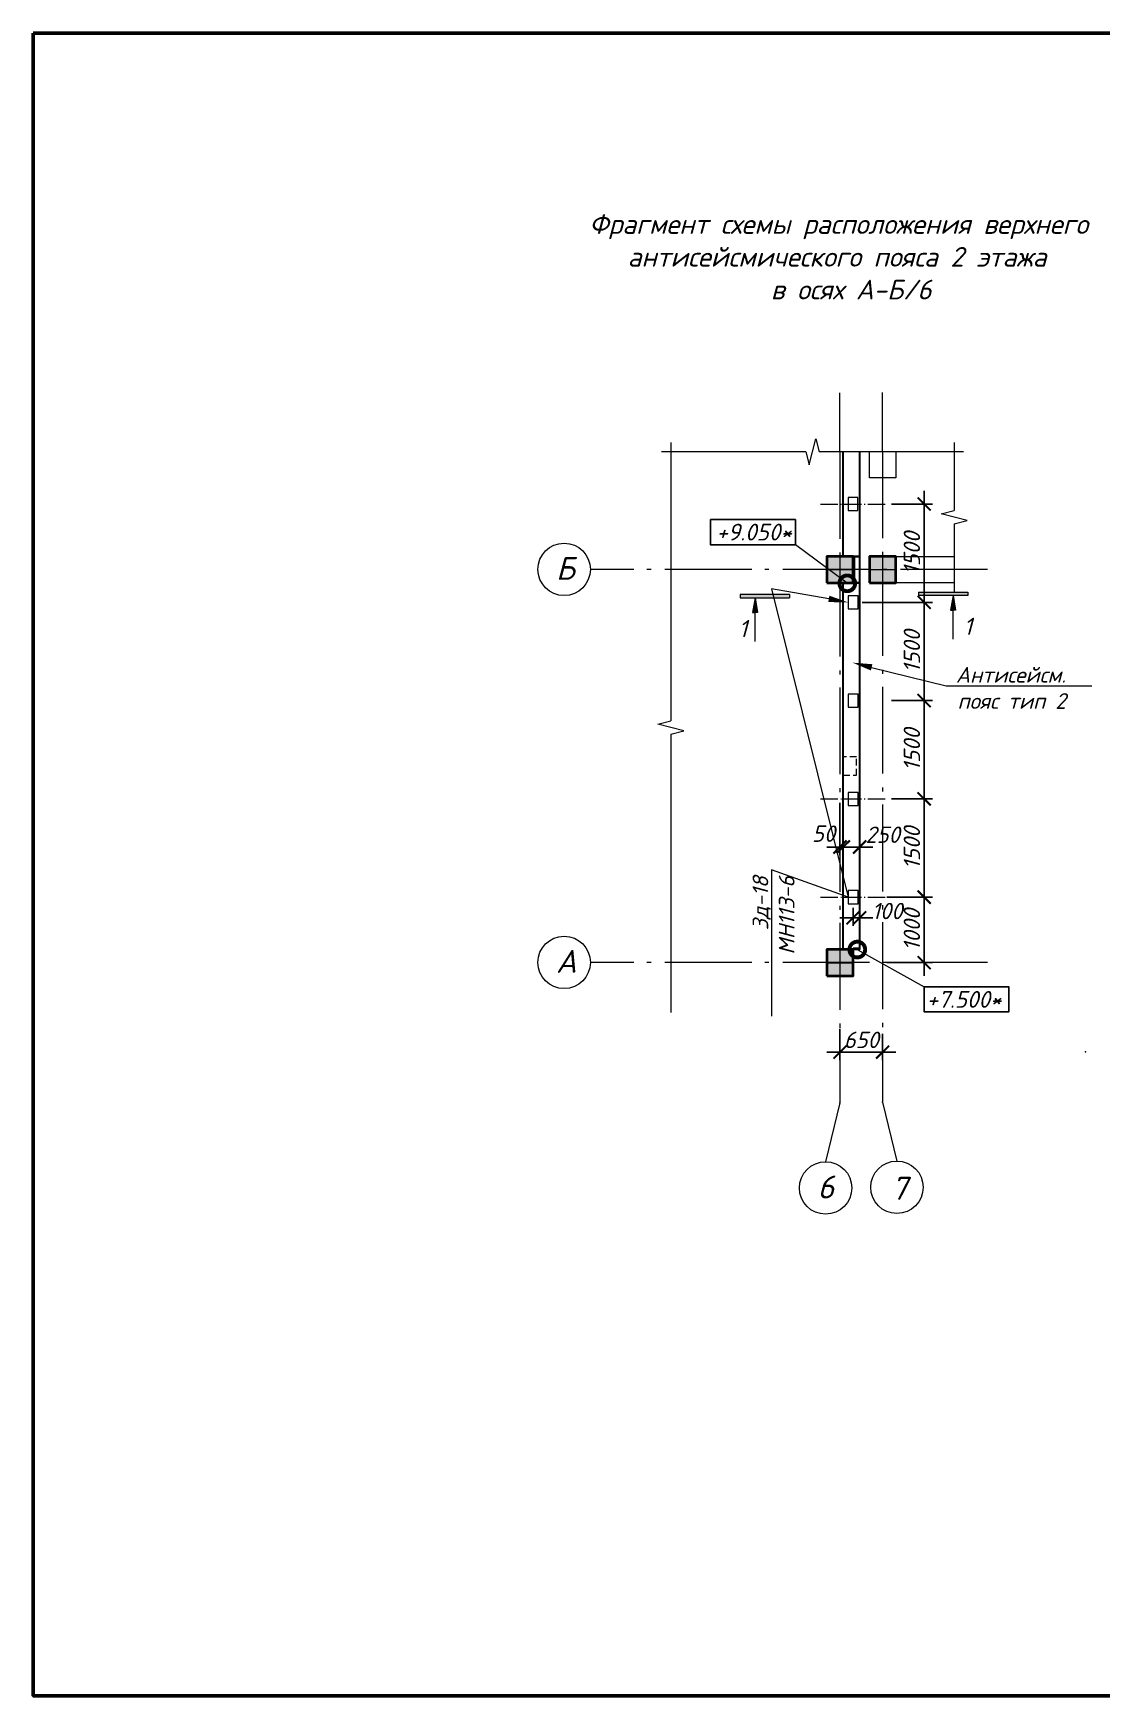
# Model space of a CAD drawing. Header units: millimetres. Extents: x -36573 to 311597, y -155058 to 0.
# Drawn here: x 206065 to 222364, y -124200 to -98823 of the extents above; entities that cross this region are included whole.
import ezdxf
from ezdxf import colors
from ezdxf.entities.mleader import LeaderData, LeaderLine
from ezdxf.enums import TextEntityAlignment as Align
from ezdxf.math import Vec2, Vec3

# ---------------------------------------------------------------- set-up
doc = ezdxf.new("R2010")
doc.units = ezdxf.units.MM
doc.header["$MEASUREMENT"] = 0
for name, pattern in [('DASHED2', [0.375, 0.25, -0.125]), ('Double Dashed', [1797.222233, 1325, -211.666656, 63.333344, -197.222233]), ('штриховаяX2', [38.1, 25.4, -12.7])]:
    doc.linetypes.add(name, pattern=pattern)
doc.layers.get('0').update_dxf_attribs({"lineweight": 5})
for name, color, linetype, lineweight in [('#Бетон', 10, 'Continuous', 15), ('#Выноски', 7, 'Continuous', 15), ('#размеры', 7, 'Continuous', 5), ('0_Ном._пера__99', 7, 'Continuous', 40), ('колонны_Ном._пера__94', 252, 'Continuous', 13), ('колонны_Ном._пера__99', 7, 'Continuous', 40), ('оси_Ном._пера__96', 7, 'Continuous', 5), ('оси_Ном._пера__97', 7, 'Continuous', 20), ('текст_Ном._пера__1', 7, 'Continuous', 0), ('чертеж_Ном._пера__96', 7, 'Continuous', 13), ('Штриховка', 7, 'Continuous', 9)]:
    doc.layers.add(name, color=color, linetype=linetype, lineweight=lineweight)
for name, color, linetype in [('#стены наруж', 7, 'Continuous'), ('колонны', 7, 'Continuous'), ('текст', 7, 'Continuous')]:
    doc.layers.add(name, color=color, linetype=linetype)
doc.styles.add('STEP PR', font='isocpeui.ttf')
doc.dimstyles.new('SPDS', dxfattribs={"dimscale": 10, "dimtxt": 2.5, "dimasz": 2, "dimexe": 1.25, "dimexo": 0.625, "dimtad": 1, "dimdec": 0, "dimrnd": 0.001, "dimtxsty": 'STEP PR', "dimblk": 'ARCHTICK', "dimcen": 2.5, "dimdle": 2, "dimclrd": 256, "dimclre": 256, "dimclrt": 7, "dimadec": 0, "dimazin": 2, "dimtfac": 0.75, "dimtdec": 0, "dimtmove": 1, "dimatfit": 3, "dimfxl": 1, "dimtolj": 1, "dimarcsym": 1})

# ---------------------------------------------------------------- blocks, each defined once
blk = doc.blocks.new('_DotSmall')
at = {"color": 0, "linetype": 'ByBlock', "const_width": 0.5}
blk.add_lwpolyline([(-0.0625, 0, 1), (0.0625, 0, 1)], format="xyb", close=True, dxfattribs=at)
blk = doc.blocks.new('_ArchTick')
at = {"color": 0, "linetype": 'ByBlock', "const_width": 0.15}
blk.add_lwpolyline([(-0.5, -0.5), (0.5, 0.5)], dxfattribs=at)
blk = doc.blocks.new('*D3598')
at = {"layer": '#размеры', "lineweight": -2, "transparency": 16777216}
for p, q in [((219655, -113210), (219655, -111810)), ((219084, -112010), (219780, -112010)), ((219084, -113010), (219780, -113010))]:
    blk.add_line(p, q, dxfattribs=at)
at = {"layer": 'Defpoints', "color": 0, "transparency": 16777216}
for p in [(219021, -112010), (219655, -112010), (219021, -113010)]:
    blk.add_point(p, dxfattribs=at)
at = {"layer": '#размеры', "lineweight": -2, "transparency": 16777216, "xscale": 200, "yscale": 200, "zscale": 200}
for p, rotation in [((219655, -112010), 90), ((219655, -113010), 270)]:
    blk.add_blockref('_ArchTick', p, dxfattribs=dict(at, rotation=rotation))
at = {"layer": '#размеры', "color": 7, "transparency": 16777216, "insert": (219468, -112510), "char_height": 250, "attachment_point": 5, "rotation": 90, "style": 'STEP PR'}
blk.add_mtext('\\A1;1000', dxfattribs=at)
blk = doc.blocks.new('*D3599')
at = {"layer": '#размеры', "lineweight": -2, "transparency": 16777216}
for p, q in [((219655, -112210), (219655, -110310)), ((219157, -110510), (219780, -110510)), ((219084, -112010), (219780, -112010))]:
    blk.add_line(p, q, dxfattribs=at)
at = {"layer": 'Defpoints', "color": 0, "transparency": 16777216}
for p in [(219095, -110510), (219655, -110510), (219021, -112010)]:
    blk.add_point(p, dxfattribs=at)
at = {"layer": '#размеры', "lineweight": -2, "transparency": 16777216, "xscale": 200, "yscale": 200, "zscale": 200}
for p, rotation in [((219655, -110510), 90), ((219655, -112010), 270)]:
    blk.add_blockref('_ArchTick', p, dxfattribs=dict(at, rotation=rotation))
at = {"layer": '#размеры', "color": 7, "transparency": 16777216, "insert": (219468, -111260), "char_height": 250, "attachment_point": 5, "rotation": 90, "style": 'STEP PR'}
blk.add_mtext('\\A1;1500', dxfattribs=at)
blk = doc.blocks.new('*D3600')
at = {"layer": '#размеры', "lineweight": -2, "transparency": 16777216}
for p, q in [((219655, -110710), (219655, -108810)), ((219157, -109010), (219780, -109010)), ((219157, -110510), (219780, -110510))]:
    blk.add_line(p, q, dxfattribs=at)
at = {"layer": 'Defpoints', "color": 0, "transparency": 16777216}
for p in [(219095, -109010), (219655, -109010), (219095, -110510)]:
    blk.add_point(p, dxfattribs=at)
at = {"layer": '#размеры', "lineweight": -2, "transparency": 16777216, "xscale": 200, "yscale": 200, "zscale": 200}
for p, rotation in [((219655, -109010), 90), ((219655, -110510), 270)]:
    blk.add_blockref('_ArchTick', p, dxfattribs=dict(at, rotation=rotation))
at = {"layer": '#размеры', "color": 7, "transparency": 16777216, "insert": (219468, -109760), "char_height": 250, "attachment_point": 5, "rotation": 90, "style": 'STEP PR'}
blk.add_mtext('\\A1;1500', dxfattribs=at)
blk = doc.blocks.new('*D3601')
at = {"layer": '#размеры', "lineweight": -2, "transparency": 16777216}
for p, q in [((219655, -109210), (219655, -107310)), ((219157, -107510), (219780, -107510)), ((219157, -109010), (219780, -109010))]:
    blk.add_line(p, q, dxfattribs=at)
at = {"layer": 'Defpoints', "color": 0, "transparency": 16777216}
for p in [(219095, -107510), (219655, -107510), (219095, -109010)]:
    blk.add_point(p, dxfattribs=at)
at = {"layer": '#размеры', "lineweight": -2, "transparency": 16777216, "xscale": 200, "yscale": 200, "zscale": 200}
for p, rotation in [((219655, -107510), 90), ((219655, -109010), 270)]:
    blk.add_blockref('_ArchTick', p, dxfattribs=dict(at, rotation=rotation))
at = {"layer": '#размеры', "color": 7, "transparency": 16777216, "insert": (219468, -108260), "char_height": 250, "attachment_point": 5, "rotation": 90, "style": 'STEP PR'}
blk.add_mtext('\\A1;1500', dxfattribs=at)
blk = doc.blocks.new('*D3602')
at = {"layer": '#размеры', "lineweight": -2, "transparency": 16777216}
for p, q in [((219655, -107710), (219655, -105810)), ((219157, -106010), (219780, -106010)), ((218709, -107510), (219780, -107510))]:
    blk.add_line(p, q, dxfattribs=at)
at = {"layer": 'Defpoints', "color": 0, "transparency": 16777216}
for p in [(219095, -106010), (219655, -106010), (218646, -107510)]:
    blk.add_point(p, dxfattribs=at)
at = {"layer": '#размеры', "lineweight": -2, "transparency": 16777216, "xscale": 200, "yscale": 200, "zscale": 200}
for p, rotation in [((219655, -106010), 90), ((219655, -107510), 270)]:
    blk.add_blockref('_ArchTick', p, dxfattribs=dict(at, rotation=rotation))
at = {"layer": '#размеры', "color": 7, "transparency": 16777216, "insert": (219468, -106760), "char_height": 250, "attachment_point": 5, "rotation": 90, "style": 'STEP PR'}
blk.add_mtext('\\A1;1500', dxfattribs=at)
blk = doc.blocks.new('Колонна_15_1', base_point=(22379, 71856))
at = {"layer": 'колонны_Ном._пера__94', "linetype": 'Continuous', "true_color": 0x919191}
blk.add_hatch(color=252, dxfattribs=at).paths.add_polyline_path([(22179, 71647), (22579, 71647), (22579, 72047), (22179, 72047)])
at = {"layer": 'колонны_Ном._пера__94', "linetype": 'Continuous', "true_color": 0x7d7d7d}
blk.add_hatch(color=8, dxfattribs=at).paths.add_polyline_path([(22179, 71647), (22579, 71647), (22579, 72047), (22179, 72047)])
at = {"layer": 'колонны_Ном._пера__99', "linetype": 'Continuous', "flags": 128}
blk.add_lwpolyline([(22179, 71647), (22579, 71647), (22579, 72047), (22179, 72047)], close=True, dxfattribs=at)
at = {"layer": 'колонны_Ном._пера__99', "color": 8, "linetype": 'Continuous', "true_color": 0x737373, "flags": 128}
blk.add_lwpolyline([(22179, 71647), (22579, 71647), (22579, 72047), (22179, 72047)], close=True, dxfattribs=at)
at = {"layer": 'оси_Ном._пера__96', "color": 253, "lineweight": 5, "true_color": 0x9c9c9c}
for points in [[(22179, 71847), (22579, 71847)], [(22179, 71847), (22579, 71847)], [(22379, 72047), (22379, 71647)], [(22379, 72047), (22379, 71647)]]:
    blk.add_lwpolyline(points, dxfattribs=at)
blk = doc.blocks.new('*D3603')
at = {"layer": '#размеры', "lineweight": -2, "transparency": 16777216}
for p, q in [((218371, -114020), (218371, -114501)), ((219021, -114098), (219021, -114501)), ((218171, -114376), (219221, -114376))]:
    blk.add_line(p, q, dxfattribs=at)
at = {"layer": 'Defpoints', "color": 0, "transparency": 16777216}
for p in [(218371, -113957), (219021, -114036), (219021, -114376)]:
    blk.add_point(p, dxfattribs=at)
at = {"layer": '#размеры', "lineweight": -2, "transparency": 16777216, "xscale": 200, "yscale": 200, "zscale": 200, "rotation": 180}
blk.add_blockref('_ArchTick', (218371, -114376), dxfattribs=at)
at = {"layer": '#размеры', "lineweight": -2, "transparency": 16777216, "xscale": 200, "yscale": 200, "zscale": 200}
blk.add_blockref('_ArchTick', (219021, -114376), dxfattribs=at)
at = {"layer": '#размеры', "color": 7, "transparency": 16777216, "insert": (218696, -114189), "char_height": 250, "attachment_point": 5, "style": 'STEP PR'}
blk.add_mtext('\\A1;650', dxfattribs=at)
blk = doc.blocks.new('*D3606')
at = {"layer": '#размеры', "lineweight": -2, "transparency": 16777216}
for p, q in [((218421, -110879), (218421, -111370)), ((218671, -110879), (218671, -111370)), ((218871, -111245), (218221, -111245))]:
    blk.add_line(p, q, dxfattribs=at)
at = {"layer": 'Defpoints', "color": 0, "transparency": 16777216}
for p in [(218421, -110817), (218671, -110817), (218421, -111245)]:
    blk.add_point(p, dxfattribs=at)
at = {"layer": '#размеры', "lineweight": -2, "transparency": 16777216, "xscale": 200, "yscale": 200, "zscale": 200, "rotation": 180}
blk.add_blockref('_ArchTick', (218421, -111245), dxfattribs=at)
at = {"layer": '#размеры', "lineweight": -2, "transparency": 16777216, "xscale": 200, "yscale": 200, "zscale": 200}
blk.add_blockref('_ArchTick', (218671, -111245), dxfattribs=at)
at = {"layer": '#размеры', "color": 7, "transparency": 16777216, "insert": (219021, -111057), "char_height": 250, "attachment_point": 5, "style": 'STEP PR'}
blk.add_mtext('\\A1;250', dxfattribs=at)
blk = doc.blocks.new('*U1129')
at = {"color": 0, "linetype": 'ByBlock', "lineweight": -2}
for p, q in [((26.56, 0), (26.87, 1.25)), ((26.87, 1.25), (27.5, -1.25)), ((26.56, 0), (0, 0)), ((27.5, -1.25), (27.81, 0)), ((54.37, 0), (27.81, 0))]:
    blk.add_line(p, q, dxfattribs=at)
blk = doc.blocks.new('*U1131')
at = {"color": 0, "linetype": 'ByBlock', "lineweight": -2}
for p, q in [((6.5, 0), (6.81, 1.25)), ((6.81, 1.25), (7.43, -1.25)), ((6.5, 0), (0, 0)), ((7.43, -1.25), (7.75, 0)), ((14.24, 0), (7.75, 0))]:
    blk.add_line(p, q, dxfattribs=at)
blk = doc.blocks.new('*U1128')
at = {"color": 0, "linetype": 'ByBlock', "lineweight": -2}
for p, q in [((13.76, 0), (14.07, 1.25)), ((14.07, 1.25), (14.7, -1.25)), ((13.76, 0), (0, 0)), ((14.7, -1.25), (15.01, 0)), ((28.77, 0), (15.01, 0))]:
    blk.add_line(p, q, dxfattribs=at)
blk = doc.blocks.new('*D3619')
at = {"layer": '#размеры', "lineweight": -2, "transparency": 16777216}
for p, q in [((218371, -110573), (218371, -111370)), ((218421, -110879), (218421, -111370)), ((218371, -111245), (218171, -111245)), ((218421, -111245), (218371, -111245)), ((218421, -111245), (218621, -111245))]:
    blk.add_line(p, q, dxfattribs=at)
at = {"layer": 'Defpoints', "color": 0, "transparency": 16777216}
for p in [(218371, -110510), (218421, -110817), (218371, -111245)]:
    blk.add_point(p, dxfattribs=at)
at = {"layer": '#размеры', "lineweight": -2, "transparency": 16777216, "xscale": 200, "yscale": 200, "zscale": 200}
blk.add_blockref('_ArchTick', (218371, -111245), dxfattribs=at)
at = {"layer": '#размеры', "lineweight": -2, "transparency": 16777216, "xscale": 200, "yscale": 200, "zscale": 200, "rotation": 180}
blk.add_blockref('_ArchTick', (218421, -111245), dxfattribs=at)
at = {"layer": '#размеры', "color": 7, "transparency": 16777216, "insert": (218120, -111041), "char_height": 250, "attachment_point": 5, "style": 'STEP PR'}
blk.add_mtext('\\A1;50', dxfattribs=at)
blk = doc.blocks.new('*D3620')
at = {"layer": '#размеры', "lineweight": -2, "transparency": 16777216}
for p, q in [((218571, -112325), (218371, -112325)), ((218571, -112173), (218571, -112450)), ((218571, -112325), (218671, -112325)), ((218671, -112173), (218671, -112450)), ((218671, -112325), (218871, -112325))]:
    blk.add_line(p, q, dxfattribs=at)
at = {"layer": 'Defpoints', "color": 0, "transparency": 16777216}
for p in [(218571, -112110), (218671, -112110), (218671, -112325)]:
    blk.add_point(p, dxfattribs=at)
at = {"layer": '#размеры', "lineweight": -2, "transparency": 16777216, "xscale": 200, "yscale": 200, "zscale": 200}
blk.add_blockref('_ArchTick', (218571, -112325), dxfattribs=at)
at = {"layer": '#размеры', "lineweight": -2, "transparency": 16777216, "xscale": 200, "yscale": 200, "zscale": 200, "rotation": 180}
blk.add_blockref('_ArchTick', (218671, -112325), dxfattribs=at)
at = {"layer": '#размеры', "color": 7, "transparency": 16777216, "insert": (219090, -112222), "char_height": 250, "attachment_point": 5, "style": 'STEP PR'}
blk.add_mtext('\\A1;100', dxfattribs=at)
blk = doc.blocks.new('*U393')
at = {"ltscale": 100}
h = blk.add_hatch(color=256, dxfattribs=at)
h.dxf.hatch_style = 1
h.paths.add_polyline_path([(665, 770), (665, 700), (1665, 700), (1665, 770)])
h = blk.add_hatch(color=256, dxfattribs=at)
h.dxf.hatch_style = 1
h.paths.add_polyline_path([(1415, 400), (1365, 400), (1315, 400), (1365, 700)])
at = {"linetype": 'Continuous', "ltscale": 100}
for p, q in [((665, 770), (1665, 770)), ((1665, 700), (665, 700)), ((1365, 700), (1315, 400)), ((1365, 700), (1415, 400)), ((1665, 770), (1665, 700)), ((1315, 400), (1365, 400)), ((1415, 400), (1365, 400))]:
    blk.add_line(p, q, dxfattribs=at)
blk.add_lwpolyline([(665, 770), (665, 700)], dxfattribs=at)
at = {"linetype": 'Continuous', "ltscale": 100, "extrusion": (1, 1e-16, 0), "elevation": 1365}
blk.add_lwpolyline([(-190, 0), (400, 0)], dxfattribs=at)
at = {"ltscale": 100, "style": 'STEP PR'}
blk.add_attdef('Nh', text='', height=350, dxfattribs=at).set_placement((1799, -102), align=Align.RIGHT)
blk = doc.blocks.new('*U3586')
at = {"ltscale": 100}
h = blk.add_hatch(color=256, dxfattribs=at)
h.dxf.hatch_style = 1
h.paths.add_polyline_path([(-335, 770), (-335, 700), (665, 700), (665, 770)])
h = blk.add_hatch(color=256, dxfattribs=at)
h.dxf.hatch_style = 1
h.paths.add_polyline_path([(-85, 400), (-35, 400), (15, 400), (-35, 700)])
at = {"linetype": 'Continuous', "ltscale": 100}
for p, q in [((-335, 770), (-335, 700)), ((665, 770), (-335, 770)), ((-335, 700), (665, 700)), ((-35, 700), (-85, 400)), ((-35, 700), (15, 400)), ((-85, 400), (-35, 400)), ((15, 400), (-35, 400))]:
    blk.add_line(p, q, dxfattribs=at)
blk.add_lwpolyline([(665, 770), (665, 700)], dxfattribs=at)
at = {"linetype": 'Continuous', "ltscale": 100, "extrusion": (-1, 1e-16, 0), "elevation": 35}
blk.add_lwpolyline([(190, 0), (-400, 0)], dxfattribs=at)
at = {"ltscale": 100, "style": 'STEP PR'}
blk.add_attdef('Nh', text='', height=350, dxfattribs=at).set_placement((-192, -102), align=Align.RIGHT)

msp = doc.modelspace()

# ---------------------------------------------------------------- linework, layer by layer
at = {"layer": '#Бетон'}
for points in [[(218495.78295, -105910.23506), (218495.78295, -106110.23506), (218645.78295, -106110.23506), (218645.78295, -105910.23506)], [(218496.07526, -107410.23492), (218496.07526, -107610.23492), (218646.07526, -107610.23492), (218646.07526, -107410.23492)], [(218496.07526, -108910.23492), (218496.07526, -109110.23492), (218646.07526, -109110.23492), (218646.07526, -108910.23492)], [(218496.07526, -110410.23492), (218496.07526, -110610.23492), (218646.07526, -110610.23492), (218646.07526, -110410.23492)], [(218496.07526, -111910.23492), (218496.07526, -112110.23492), (218646.07526, -112110.23492), (218646.07526, -111910.23492)]]:
    msp.add_lwpolyline(points, close=True, dxfattribs=at)
at = {"layer": '#Бетон', "linetype": 'DASHED2', "ltscale": 400}
msp.add_lwpolyline([(218621.07526, -110150.235), (218621.07526, -109870.235), (218421.07526, -109870.235), (218421.07526, -110150.235)], close=True, dxfattribs=at)
at = {"layer": '#стены наруж', "lineweight": 30}
for points in [[(218670.76634, -105211.6609), (218670.78252, -106810.23483), (218420.78252, -106810.23506), (218420.78264, -105211.6609)], [(218671.07526, -107210.23492), (218671.07526, -112810.23492), (218271.07526, -112810.23492)], [(218421.07526, -112810.23492), (218421.07526, -107210.23492), (218671.07526, -107210.23492)], [(218570.78295, -112790.23492), (218671.07526, -112790.23492)]]:
    msp.add_lwpolyline(points, dxfattribs=at)
msp.add_lwpolyline([(218591.0787, -106810.23492), (218671.07526, -106810.23492), (218671.07526, -107210.23492), (218591.0787, -107210.23492)], close=True, dxfattribs=at)
at = {"layer": 'Defpoints', "color": 8, "linetype": 'штриховаяX2', "lineweight": 5, "ltscale": 5, "true_color": 0x737373, "const_width": 0.5}
msp.add_lwpolyline([(215790.22704, -112810.23492), (218170.78295, -112810.23492), (218170.78295, -113210.23492), (215790.22704, -113210.23492)], dxfattribs=at)
at = {"layer": 'оси_Ном._пера__96', "linetype": 'Double Dashed'}
for p, q in [((218371.07526, -105214.53863), (218371.07526, -104314.54063)), ((219021.07526, -105204.80772), (219021.07526, -104304.80972)), ((218371.07526, -105214.53863), (218371.07526, -115149.12805)), ((219021.07526, -105204.80772), (219021.07526, -115139.39714)), ((220620.24625, -107010.23492), (214563.49249, -107010.23492)), ((220620.24625, -113010.23492), (214563.49249, -113010.23492)), ((218371.07526, -115149.12805), (218152.40224, -116049.12605)), ((219021.07526, -115139.39714), (219239.74829, -116039.39514))]:
    msp.add_line(p, q, dxfattribs=at)
at = {"layer": 'оси_Ном._пера__96', "linetype": 'Double Dashed', "ltscale": 0.2}
for points in [[(218074.89419, -106010.23506), (219094.41835, -106010.23506)], [(218075.18651, -110510.23492), (219094.71066, -110510.23492)], [(218075.18651, -112010.23492), (219094.71066, -112010.23492)]]:
    msp.add_lwpolyline(points, dxfattribs=at)
at = {"layer": 'оси_Ном._пера__96', "linetype": 'Double Dashed'}
for p in [(222117.0231, -114372.15194), (222117.0231, -114372.15194), (218371.07526, -115149.12805), (218371.07526, -115149.12805), (219021.07526, -115139.39714), (219021.07526, -115139.39714)]:
    msp.add_point(p, dxfattribs=at)
at = {"layer": 'оси_Ном._пера__97', "linetype": 'Continuous'}
for centre in [(214163.51151, -107006.3342), (214163.51151, -113006.3342), (218152.40224, -116449.12605), (219239.74829, -116439.39514)]:
    msp.add_ellipse(centre, major_axis=(282.84271, 282.84271), ratio=1, start_param=3.926990817, end_param=10.2101761242, dxfattribs=at)
at = {"layer": 'текст'}
for points in [[(216394.72855, -106245.72781), (217690.33573, -106245.72781), (217690.33573, -106629.72781), (216394.72855, -106629.72781), (216394.72855, -106245.72781)], [(219656.25774, -113378.63149), (220946.04638, -113378.63149), (220946.04638, -113762.63149), (219656.25774, -113762.63149), (219656.25774, -113378.63149)]]:
    msp.add_lwpolyline(points, dxfattribs=at)
at = {"layer": 'чертеж_Ном._пера__96'}
for points in [[(219221.04752, -105211.6609), (219221.07526, -105610.22064), (218821.07526, -105610.22064), (218821.04752, -105211.6609)], [(220112.99165, -107210.23492), (219221.36521, -107210.23492), (219221.36521, -106810.23492), (220112.99165, -106810.23492)]]:
    msp.add_lwpolyline(points, dxfattribs=at)
at = {"layer": 'Штриховка', "color": 3, "lineweight": 53}
msp.add_lwpolyline([(206065.44188, -98823.15259), (259580.35328, -98823.15259), (259580.35328, -124200.42943), (206065.44188, -124200.42943)], close=True, dxfattribs=at)

# ---------------------------------------------------------------- block references
at = {"layer": '#Выноски', "xscale": 0.75, "yscale": 0.75, "zscale": 0.75}
msp.add_blockref('*U3586', (217101.17176, -107966.07339), dxfattribs=at).add_auto_attribs({'Nh': '1'})
at = {"layer": '#Выноски'}
ref = msp.add_blockref('*U393', (219071.713, -107931.24646), dxfattribs=dict(at, xscale=0.75, yscale=0.75, zscale=0.75))
ref.add_attrib('Nh', '1', dxfattribs={"layer": '0', "ltscale": 100, "height": 262.5, "style": 'STEP PR'}).set_placement((220387.92249, -108007.62206), align=Align.RIGHT)
at = {"xscale": -160, "yscale": 160, "zscale": 160}
for name, p, rotation in [('*U1128', (215650.22704, -105211.6609), 180), ('*U1129', (215790.22704, -113770.23492), 270), ('*U1131', (220112.99165, -107350.23492), 270)]:
    msp.add_blockref(name, p, dxfattribs=dict(at, rotation=rotation))
at = {"layer": 'колонны'}
for p in [(218370.78295, -107001.2956), (219021.36521, -107001.2956), (218370.78295, -113001.2956)]:
    msp.add_blockref('Колонна_15_1', p, dxfattribs=at)

# ---------------------------------------------------------------- texts
at = {"layer": '0_Ном._пера__99', "linetype": 'Continuous', "insert": (214125.46184, -102235.98562), "char_height": 300, "width": 8821.2503679, "attachment_point": 4, "style": 'STEP PR'}
msp.add_mtext('\\pi418.92;Фрагмент схемы расположения верхнего \\P\\pi1004.8;антисейсмического пояса 2 этажа\\P\\pi2999.4; в осях A-Б/6', dxfattribs=at)
at = {"layer": 'текст', "style": 'STEP PR'}
for s, p in [('+9.050*', (217059.44427, -106437.72781)), ('+7.500*', (220262.38304, -113570.63149))]:
    msp.add_text(s, height=256, dxfattribs=at).set_placement(p, align=Align.MIDDLE_CENTER)
at = {"layer": 'текст_Ном._пера__1', "linetype": 'Continuous', "char_height": 350, "attachment_point": 7, "style": 'STEP PR'}
for s, insert in [('\\A1;Б', (214038.63342, -107166.27222)), ('\\A1;A', (214038.63342, -113166.27222)), ('\\A1;6', (218027.52415, -116609.06407)), ('\\A1;7', (219152.85629, -116628.99491))]:
    msp.add_mtext(s, dxfattribs=dict(at, insert=insert))

# ---------------------------------------------------------------- dimensions: what is measured, and where the dimension line sits
at = {"layer": '#размеры'}
for base, p1, p2, override, picture, middle in [((219655.00308, -106010.23492), (218646.07526, -107510.23492), (219094.71066, -106010.23492), {"dimscale": 100}, '*D3602', (219467.50308, -106760.23492)), ((219655.00308, -107510.23492), (219094.71066, -109010.23492), (219094.71066, -107510.23492), {"dimscale": 100, "dimtxsty": 'STEP PR'}, '*D3601', (219467.50308, -108260.23492)), ((219655.00308, -109010.23492), (219094.71066, -110510.23492), (219094.71066, -109010.23492), {"dimscale": 100, "dimtxsty": 'STEP PR'}, '*D3600', (219467.50308, -109760.23492)), ((219655.00308, -110510.23492), (219021.07526, -112010.23492), (219094.71066, -110510.23492), {"dimscale": 100}, '*D3599', (219467.50308, -111260.23492)), ((219655.00308, -112010.23492), (219021.07526, -113010.23492), (219021.07526, -112010.23492), {"dimscale": 100}, '*D3598', (219467.50308, -112510.23492))]:
    dim = msp.add_linear_dim(base=base, p1=p1, p2=p2, angle=90, dimstyle='SPDS', override=override, dxfattribs=at)
    dim.commit()
    dim.dimension.update_dxf_attribs({"geometry": picture, "text_midpoint": middle})
for base, p1, p2, picture, middle in [((218371.07526, -111244.50743), (218421.07526, -110816.9689), (218371.07526, -110510.23492), '*D3619', (218120.35109, -111228.98699)), ((218421.07526, -111244.50743), (218671.07526, -110816.9689), (218421.07526, -110816.9689), '*D3606', (219021.07526, -111244.50743)), ((218671.07526, -112325.22508), (218571.07526, -112110.23492), (218671.07526, -112110.23492), '*D3620', (219090.12513, -112409.23022)), ((219021.07526, -114376.02196), (218371.07526, -113957.37319), (219021.07526, -114035.73335), '*D3603', (218696.07526, -114376.02196))]:
    dim = msp.add_linear_dim(base=base, p1=p1, p2=p2, dimstyle='SPDS', override={"dimscale": 100}, dxfattribs=at)
    dim.commit()
    dim.dimension.update_dxf_attribs({"geometry": picture, "text_midpoint": middle, "dimtype": 160})

# ---------------------------------------------------------------- leaders
at = {"layer": '#Выноски'}
ml = msp.add_multileader_mtext('Standard', dxfattribs=at)
ml.set_content('\\A1; ', color=256, style='STEP PR')
ml.set_leader_properties(color=256, linetype='ByLayer', lineweight=-1)
ml.set_arrow_properties(name='DOTSMALL')
ml.build(insert=Vec2(0, 0))
ml.multileader.update_dxf_attribs({"text_left_attachment_type": 6, "text_right_attachment_type": 6, "dogleg_length": 0, "arrow_head_size": 480, "scale": 0.8})
ctx = ml.context
ctx.base_point, ctx.scale, ctx.char_height, ctx.arrow_head_size, ctx.landing_gap_size, ctx.plane_origin = Vec3(216992.15392, -106629.72781), 0.8, 480, 480, 200, Vec3(275742.52529, -156842.77042)
ctx.left_attachment, ctx.right_attachment, ctx.text_align_type = 6, 6, 1
notes = []
notes.append((ctx, [(1, (1, 1, 0), (217690.33573, -106629.72781), (-1, 0), 0, [(1, [(218482.27509, -107219.78401)], 0, [])])]))
ctx.mtext.insert, ctx.mtext.rotation, ctx.mtext.width, ctx.mtext.defined_height, ctx.mtext.alignment, ctx.mtext.flow_direction = Vec3(217341.24482, -106149.72781), 6.2831853072, 1386.8814153, 464.75636, 2, 5
ml = msp.add_multileader_mtext('Standard', dxfattribs=at)
ml.set_content('\\A1;Зд-18\\PМН113-6\\~\\~  ', color=256, style='STEP PR')
ml.set_leader_properties(color=256, linetype='ByLayer', lineweight=-1)
ml.build(insert=Vec2(0, 0))
ml.multileader.update_dxf_attribs({"text_left_attachment_type": 6, "text_right_attachment_type": 6, "dogleg_length": 0, "arrow_head_size": 300})
ctx = ml.context
ctx.base_point, ctx.char_height, ctx.arrow_head_size, ctx.landing_gap_size, ctx.plane_origin, ctx.plane_x_axis, ctx.plane_y_axis = Vec3(217325.64482, -113141.24678), 240, 300, 100, Vec3(229858.64069, -106272.51385), Vec3(0, 1), Vec3(-1, 0)
ctx.left_attachment, ctx.right_attachment, ctx.text_align_type = 6, 6, 2
notes.append((ctx, [(1, (1, 1, 0), (217325.64482, -111591.79224), (0, -1), 0, [(0, [(218496.07526, -107510.23492), (217325.64482, -107301.8782), (218496.07526, -112010.23492)], 0, [])])]))
ctx.mtext.insert, ctx.mtext.text_direction, ctx.mtext.rotation, ctx.mtext.defined_height, ctx.mtext.alignment, ctx.mtext.flow_direction = Vec3(217037.64482, -111691.79224), Vec3(0, 1), 1.5707963268, 401.71877, 3, 5
ml = msp.add_multileader_mtext('Standard', dxfattribs=at)
ml.set_content('Антисейсм.\\Pпояс{\\A1; тип 2     } ', color=256, style='STEP PR')
ml.set_leader_properties(color=256, linetype='ByLayer', lineweight=-1)
ml.build(insert=Vec2(0, 0))
ml.multileader.update_dxf_attribs({"text_left_attachment_type": 6, "text_right_attachment_type": 6, "dogleg_length": 0, "arrow_head_size": 300})
ctx = ml.context
ctx.base_point, ctx.char_height, ctx.arrow_head_size, ctx.landing_gap_size, ctx.plane_origin = Vec3(219990.38452, -108783.99872), 240, 300, 100, Vec3(226890.46901, -121572.68736)
ctx.left_attachment, ctx.right_attachment, ctx.text_align_type = 6, 6, 2
notes.append((ctx, [(0, (1, 1, 0), (219990.38452, -108783.99872), (1, 0), 0, [(0, [(218563.22654, -108430.72508)], 0, [])])]))
ctx.mtext.insert, ctx.mtext.rotation, ctx.mtext.defined_height, ctx.mtext.alignment, ctx.mtext.flow_direction = Vec3(221818.56634, -108495.99872), 6.2831853072, 130.94404, 3, 5
ml = msp.add_multileader_mtext('Standard', dxfattribs=at)
ml.set_content('\\A1; ', color=256, style='STEP PR')
ml.set_leader_properties(color=256, linetype='ByLayer', lineweight=-1)
ml.set_arrow_properties(name='DOTSMALL')
ml.build(insert=Vec2(0, 0))
ml.multileader.update_dxf_attribs({"text_left_attachment_type": 6, "text_right_attachment_type": 6, "dogleg_length": 0, "arrow_head_size": 480, "scale": 0.8})
ctx = ml.context
ctx.base_point, ctx.scale, ctx.char_height, ctx.arrow_head_size, ctx.landing_gap_size, ctx.plane_origin = Vec3(219656.25774, -113378.63149), 0.8, 480, 480, 200, Vec3(275985.52881, -161060.57396)
ctx.left_attachment, ctx.right_attachment, ctx.text_align_type = 6, 6, 1
notes.append((ctx, [(0, (1, 1, 0), (219656.25774, -113378.63149), (1, 0), 0, [(1, [(218635.19381, -112810.23492)], 0, [])])]))
ctx.mtext.insert, ctx.mtext.rotation, ctx.mtext.width, ctx.mtext.defined_height, ctx.mtext.alignment, ctx.mtext.flow_direction = Vec3(220005.34865, -112898.63149), 6.2831853072, 1386.8814153, 464.75636, 2, 5
for ctx, leaders in notes:
    for number, flags, end, landing, length, lines in leaders:
        leader = LeaderData()
        leader.index, (leader.has_last_leader_line, leader.has_dogleg_vector, leader.attachment_direction) = number, flags
        leader.last_leader_point, leader.dogleg_vector, leader.dogleg_length = Vec3(end), Vec3(landing), length
        for number, points, colour, breaks in lines:
            line = LeaderLine()
            line.index, line.vertices, line.color, line.breaks = number, Vec3.list(points), colors.encode_raw_color(colour), breaks
            leader.lines.append(line)
        ctx.leaders.append(leader)

doc.saveas('drawing.dxf')
